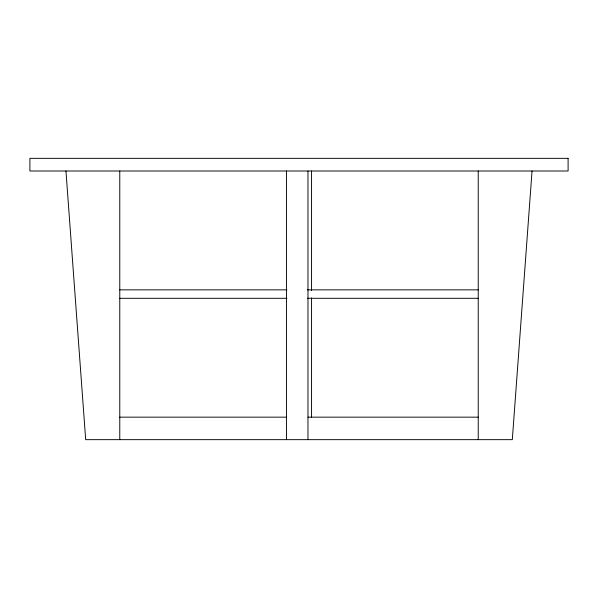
<?xml version="1.0" encoding="UTF-8"?>
<svg xmlns="http://www.w3.org/2000/svg" width="598" height="598" viewBox="0 0 598 598"><rect width="100%" height="100%" fill="white"/><g stroke="black" fill="none" stroke-linecap="round" stroke-linejoin="round"><path stroke-width="0.9" d="M532.048 170.998L512.314 439.657L85.686 439.657L65.952 170.998M119.772 289.858L286.943 289.858M307.35 289.858L478.228 289.858M119.772 298.297L286.943 298.297M307.35 298.297L478.228 298.297M119.772 417.157L286.307 417.157M307.97 417.157L478.228 417.157M478.228 170.998L478.228 439.657M311.558 170.998L311.558 290.479M311.558 297.864L311.558 417.284M307.97 170.998L307.97 439.657M286.442 170.998L286.442 439.657M119.772 170.998L119.772 439.657M568.1 158.343L29.9 158.343L29.9 170.998L568.1 170.998L568.1 158.343"/></g></svg>
